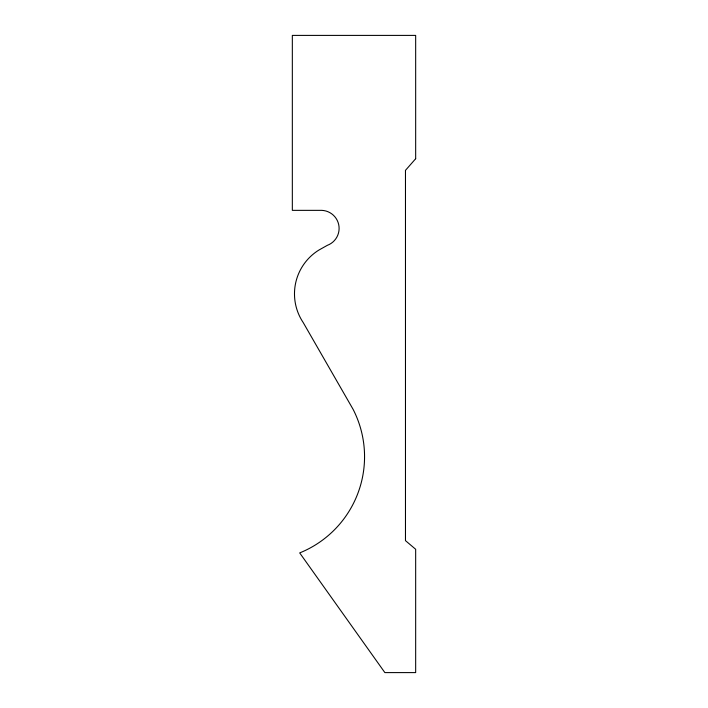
<?xml version="1.0" encoding="UTF-8"?>
<svg xmlns="http://www.w3.org/2000/svg" width="708" height="708" viewBox="0 0 708 708"><rect width="100%" height="100%" fill="white"/><g stroke="black" fill="none" stroke-linecap="round" stroke-linejoin="round"><path stroke-width="1.06" d="M415.667 158.725L405.472 170.345L405.472 540.638L415.667 549.275L415.667 672.6L384.869 672.6L299.696 552.913A103.757 103.757 0 0 0 353.062 409.259L303.21 322.556A51.525 51.525 0 0 1 318.83 250.101L327.3 245.349A18.063 18.063 0 0 0 321.777 210.356L292.333 210.356L292.333 35.4L415.667 35.4L415.667 158.725"/></g></svg>
